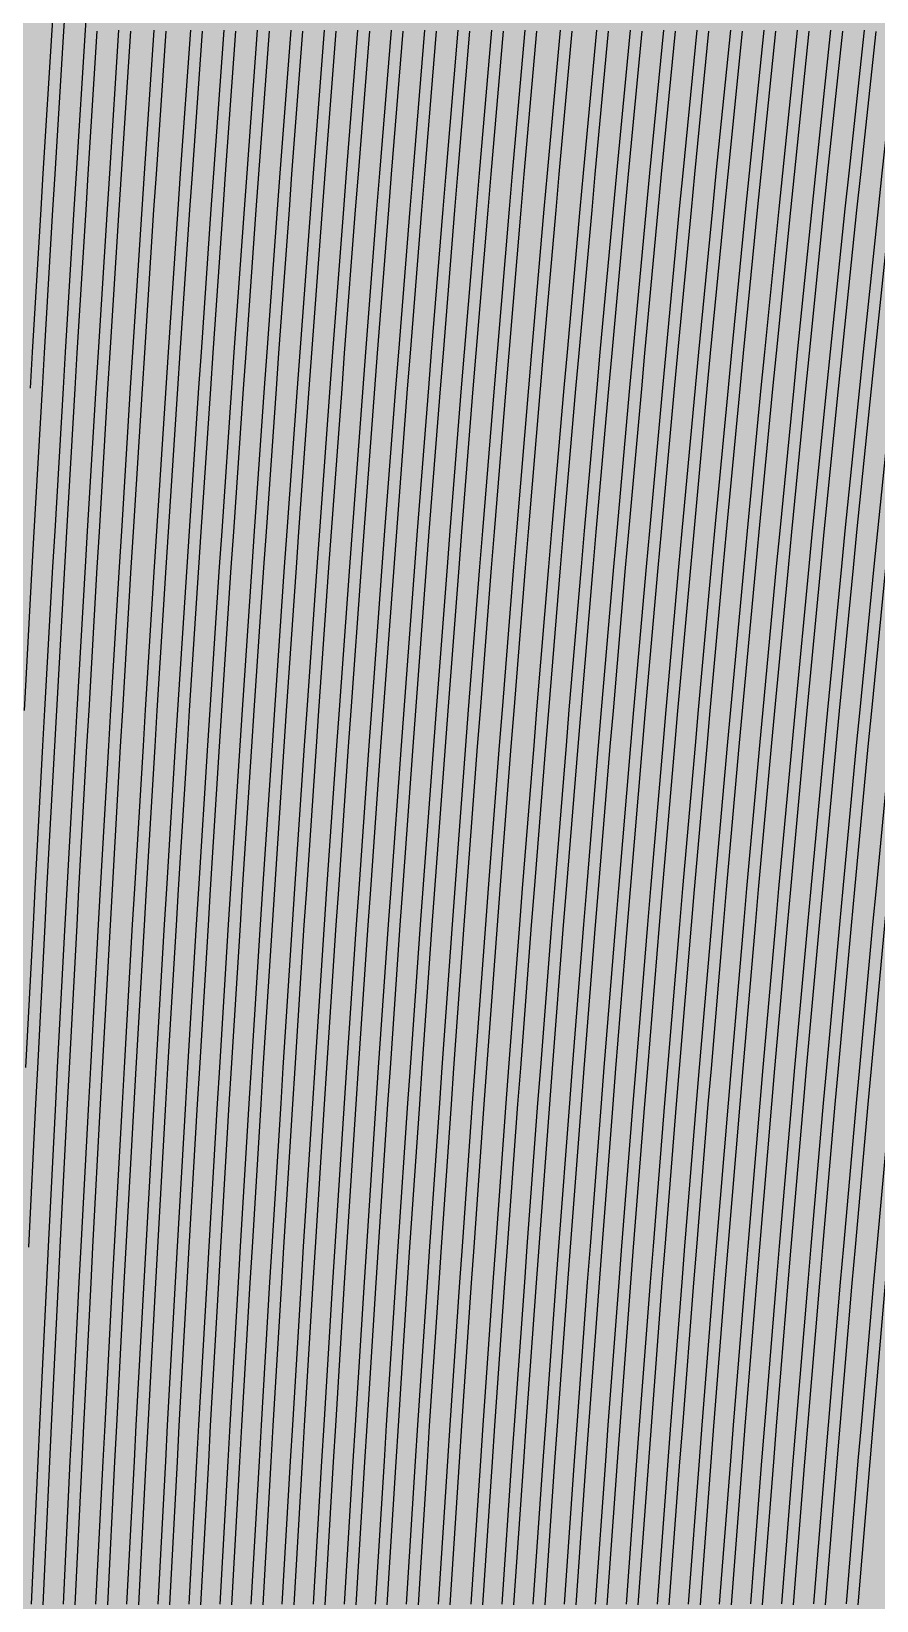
# Model space of a CAD drawing. Header units: metres. Extents: x -7220 to 10980, y -29667 to 1833.
# Drawn here: x 2067.7 to 2215.5, y -16985 to -16710.8 of the extents above; entities that cross this region are included whole.
import ezdxf

# ---------------------------------------------------------------- set-up
doc = ezdxf.new("R2010")
doc.units = ezdxf.units.M
doc.layers.add('Metal1', color=4, linetype='CONTINUOUS')
doc.layers.add('Polyimide', color=7, linetype='CONTINUOUS')

msp = doc.modelspace()

# ---------------------------------------------------------------- hatches: boundary and pattern name
at = {"layer": 'Polyimide'}
msp.add_hatch(color=7, dxfattribs=at).paths.add_polyline_path([(4099.45, -13861.55), (4142.64, -14152.77), (4214.18, -14438.35), (4313.36, -14715.55), (4439.24, -14981.69), (4590.59, -15234.21), (4765.97, -15470.68), (4963.68, -15688.82), (5181.82, -15886.53), (5418.29, -16061.91), (5670.81, -16213.26), (5936.95, -16339.14), (6214.15, -16438.32), (6499.73, -16509.85), (6790.95, -16553.05), (7085, -16567.5), (9980.38, -16567.5), (10058.79, -16571.35), (10136.45, -16582.87), (10212.6, -16601.95), (10286.52, -16628.4), (10357.49, -16661.96), (10424.83, -16702.32), (10487.89, -16749.09), (10546.06, -16801.81), (10598.78, -16859.98), (10645.55, -16923.04), (10685.91, -16990.38), (10719.48, -17061.35), (10745.93, -17135.27), (10765, -17211.43), (10776.52, -17289.08), (10780.38, -17367.5), (10780.38, -21957.3), (10741.61, -22012.91), (10705.97, -22070.59), (10673.58, -22130.14), (10644.53, -22191.39), (10618.92, -22254.16), (10596.82, -22318.25), (10578.3, -22383.46), (10563.41, -22449.6), (10552.21, -22516.46), (10544.72, -22583.84), (10540.97, -22651.53), (10540.97, -22719.32), (10544.72, -22787.01), (10552.21, -22854.38), (10563.41, -22921.24), (10578.3, -22987.38), (10596.82, -23052.6), (10618.92, -23116.68), (10644.53, -23179.45), (10673.58, -23240.71), (10705.97, -23300.26), (10741.61, -23357.93), (10780.38, -23413.54), (10780.38, -28667.5), (10776.52, -28745.91), (10765, -28823.57), (10745.93, -28899.73), (10719.48, -28973.65), (10685.91, -29044.62), (10645.55, -29111.96), (10598.78, -29175.01), (10546.06, -29233.19), (10487.89, -29285.91), (10424.83, -29332.68), (10357.49, -29373.04), (10286.52, -29406.6), (10212.6, -29433.05), (10136.45, -29452.13), (10058.79, -29463.65), (9980.38, -29467.5), (-6219.63, -29467.5), (-6298.04, -29463.65), (-6375.7, -29452.13), (-6451.85, -29433.05), (-6525.77, -29406.6), (-6596.74, -29373.04), (-6664.08, -29332.68), (-6727.14, -29285.91), (-6785.31, -29233.19), (-6838.03, -29175.01), (-6884.8, -29111.96), (-6925.16, -29044.62), (-6958.73, -28973.65), (-6985.18, -28899.73), (-7004.25, -28823.57), (-7015.77, -28745.91), (-7019.63, -28667.5), (-7019.63, -23426.32), (-6979.36, -23370.07), (-6942.33, -23311.63), (-6908.66, -23251.2), (-6878.45, -23188.96), (-6851.81, -23125.12), (-6828.81, -23059.88), (-6809.53, -22993.44), (-6794.04, -22926.02), (-6782.37, -22857.83), (-6774.57, -22789.09), (-6770.67, -22720.02), (-6770.67, -22650.84), (-6774.57, -22581.77), (-6782.37, -22513.03), (-6794.04, -22444.84), (-6809.53, -22377.42), (-6828.81, -22310.98), (-6851.81, -22245.74), (-6878.45, -22181.89), (-6908.66, -22119.66), (-6942.33, -22059.22), (-6979.36, -22000.79), (-7019.63, -21944.54), (-7019.63, -17367.5), (-7015.77, -17289.08), (-7004.25, -17211.43), (-6985.18, -17135.27), (-6958.73, -17061.35), (-6925.16, -16990.38), (-6884.8, -16923.04), (-6838.03, -16859.98), (-6785.31, -16801.81), (-6727.14, -16749.09), (-6664.08, -16702.32), (-6596.74, -16661.96), (-6525.77, -16628.4), (-6451.85, -16601.95), (-6375.7, -16582.87), (-6298.04, -16571.35), (-6219.63, -16567.5), (-3314, -16567.5), (-3019.95, -16553.05), (-2728.73, -16509.85), (-2443.15, -16438.32), (-2165.95, -16339.14), (-1899.81, -16213.26), (-1647.29, -16061.91), (-1410.82, -15886.53), (-1192.68, -15688.82), (-994.97, -15470.68), (-819.59, -15234.21), (-668.24, -14981.69), (-542.36, -14715.55), (-443.18, -14438.35), (-371.64, -14152.77), (-328.45, -13861.55), (-314, -13567.5), (-314, -13373.48), (-317.45, -13328.11), (-327.72, -13283.78), (-344.58, -13241.52), (-367.63, -13202.3), (-396.35, -13167.01), (-430.08, -13136.47), (-468.03, -13111.38), (-509.35, -13092.32), (-509.35, -13092.32), (-578.18, -13061.27), (-642.2, -13021.24), (-700.26, -12972.96), (-751.3, -12917.31), (-794.39, -12855.3), (-828.74, -12788.06), (-853.73, -12716.8), (-868.91, -12642.84), (-874, -12567.5), (-868.91, -12492.16), (-853.73, -12418.19), (-828.74, -12346.94), (-794.39, -12279.7), (-751.3, -12217.69), (-700.26, -12162.04), (-642.2, -12113.76), (-578.18, -12073.73), (-509.35, -12042.68), (-509.35, -12042.68), (-468.03, -12023.62), (-430.08, -11998.53), (-396.35, -11967.99), (-367.63, -11932.7), (-344.58, -11893.47), (-327.72, -11851.21), (-317.45, -11806.89), (-314, -11761.52), (-314, -11074.31), (-317.45, -11028.94), (-327.72, -10984.62), (-344.58, -10942.36), (-367.63, -10903.13), (-396.35, -10867.84), (-430.08, -10837.3), (-468.03, -10812.21), (-509.35, -10793.16), (-509.35, -10793.16), (-578.18, -10762.1), (-642.2, -10722.07), (-700.26, -10673.8), (-751.3, -10618.15), (-794.39, -10556.13), (-828.74, -10488.89), (-853.73, -10417.64), (-868.91, -10343.67), (-874, -10268.33), (-868.91, -10192.99), (-853.73, -10119.03), (-828.74, -10047.77), (-794.39, -9980.53), (-751.3, -9918.52), (-700.26, -9862.87), (-642.2, -9814.59), (-578.18, -9774.56), (-509.35, -9743.51), (-509.35, -9743.51), (-468.03, -9724.45), (-430.08, -9699.36), (-396.35, -9668.82), (-367.63, -9633.53), (-344.58, -9594.31), (-327.72, -9552.05), (-317.45, -9507.72), (-314, -9462.35), (-314, -8775.14), (-317.45, -8729.78), (-327.72, -8685.45), (-344.58, -8643.19), (-367.63, -8603.96), (-396.35, -8568.68), (-430.08, -8538.14), (-468.03, -8513.05), (-509.35, -8493.99), (-509.35, -8493.99), (-578.18, -8462.94), (-642.2, -8422.91), (-700.26, -8374.63), (-751.3, -8318.98), (-794.39, -8256.97), (-828.74, -8189.73), (-853.73, -8118.47), (-868.91, -8044.5), (-874, -7969.17), (-868.91, -7893.83), (-853.73, -7819.86), (-828.74, -7748.61), (-794.39, -7681.36), (-751.3, -7619.35), (-700.26, -7563.7), (-642.2, -7515.42), (-578.18, -7475.4), (-509.35, -7444.34), (-509.35, -7444.34), (-468.03, -7425.28), (-430.08, -7400.2), (-396.35, -7369.66), (-367.63, -7334.37), (-344.58, -7295.14), (-327.72, -7252.88), (-317.45, -7208.56), (-314, -7163.19), (-314, -6475.98), (-317.45, -6430.61), (-327.72, -6386.29), (-344.58, -6344.02), (-367.63, -6304.8), (-396.35, -6269.51), (-430.08, -6238.97), (-468.03, -6213.88), (-509.35, -6194.82), (-509.35, -6194.82), (-578.18, -6163.77), (-642.2, -6123.74), (-700.26, -6075.46), (-751.3, -6019.81), (-794.39, -5957.8), (-828.74, -5890.56), (-853.73, -5819.31), (-868.91, -5745.34), (-874, -5670), (-868.91, -5594.66), (-853.73, -5520.69), (-828.74, -5449.44), (-794.39, -5382.2), (-751.3, -5320.19), (-700.26, -5264.54), (-642.2, -5216.26), (-578.18, -5176.23), (-509.35, -5145.18), (-509.35, -5145.18), (-468.03, -5126.12), (-430.08, -5101.03), (-396.35, -5070.49), (-367.63, -5035.2), (-344.58, -4995.98), (-327.72, -4953.71), (-317.45, -4909.39), (-314, -4864.02), (-314, 380), (-314, 1532.5), (-269, 1532.5), (-268.78, 1525.63), (-268.1, 1518.79), (-266.98, 1512.02), (-265.42, 1505.32), (-263.43, 1498.75), (-261.01, 1492.32), (-258.17, 1486.06), (-254.93, 1480), (-251.3, 1474.17), (-247.3, 1468.58), (-242.94, 1463.27), (-238.25, 1458.25), (-233.23, 1453.56), (-227.92, 1449.2), (-222.33, 1445.2), (-216.5, 1441.57), (-210.44, 1438.33), (-204.18, 1435.49), (-197.75, 1433.07), (-191.18, 1431.08), (-184.48, 1429.52), (-177.71, 1428.4), (-170.87, 1427.72), (-164, 1427.5), (-157.13, 1427.72), (-150.29, 1428.4), (-143.52, 1429.52), (-136.82, 1431.08), (-130.25, 1433.07), (-123.82, 1435.49), (-117.56, 1438.33), (-111.5, 1441.57), (-105.67, 1445.2), (-100.08, 1449.2), (-94.77, 1453.56), (-89.75, 1458.25), (-85.06, 1463.27), (-80.7, 1468.58), (-76.7, 1474.17), (-73.07, 1480), (-69.83, 1486.06), (-66.99, 1492.32), (-64.57, 1498.75), (-62.58, 1505.32), (-61.02, 1512.02), (-59.9, 1518.79), (-59.22, 1525.63), (-59, 1532.5), (1786, 1532.5), (3835, 1532.5), (3835.21, 1539.04), (3835.86, 1545.55), (3836.92, 1552.01), (3838.41, 1558.38), (3840.31, 1564.64), (3842.61, 1570.77), (3845.31, 1576.73), (3848.4, 1582.5), (3851.85, 1588.06), (3855.66, 1593.38), (3859.82, 1598.43), (3864.29, 1603.21), (3869.07, 1607.68), (3874.12, 1611.84), (3879.44, 1615.65), (3885, 1619.1), (3890.77, 1622.19), (3896.73, 1624.89), (3902.86, 1627.19), (3909.12, 1629.09), (3915.49, 1630.58), (3921.95, 1631.64), (3928.46, 1632.29), (3935, 1632.5), (3941.54, 1632.29), (3948.05, 1631.64), (3954.51, 1630.58), (3960.88, 1629.09), (3967.14, 1627.19), (3973.27, 1624.89), (3979.23, 1622.19), (3985, 1619.1), (3990.56, 1615.65), (3995.88, 1611.84), (4000.93, 1607.68), (4005.71, 1603.21), (4010.18, 1598.43), (4014.34, 1593.38), (4018.15, 1588.06), (4021.6, 1582.5), (4024.69, 1576.73), (4027.39, 1570.77), (4029.69, 1564.64), (4031.59, 1558.38), (4033.08, 1552.01), (4034.14, 1545.55), (4034.79, 1539.04), (4035, 1532.5), (4085, 1532.5), (4085, 380), (4085, 330), (4085, -4864.02), (4088.45, -4909.39), (4098.72, -4953.71), (4115.58, -4995.98), (4138.63, -5035.2), (4167.35, -5070.49), (4201.08, -5101.03), (4239.03, -5126.12), (4280.35, -5145.18), (4280.35, -5145.18), (4349.18, -5176.23), (4413.2, -5216.26), (4471.26, -5264.54), (4522.3, -5320.19), (4565.39, -5382.2), (4599.74, -5449.44), (4624.73, -5520.69), (4639.91, -5594.66), (4645, -5670), (4639.91, -5745.34), (4624.73, -5819.31), (4599.74, -5890.56), (4565.39, -5957.8), (4522.3, -6019.81), (4471.26, -6075.46), (4413.2, -6123.74), (4349.18, -6163.77), (4280.35, -6194.82), (4239.03, -6213.88), (4201.08, -6238.97), (4167.35, -6269.51), (4138.63, -6304.8), (4115.58, -6344.02), (4098.72, -6386.29), (4088.45, -6430.61), (4085, -6475.98), (4085, -13567.5), (4099.45, -13861.55)])

# ---------------------------------------------------------------- linework, layer by layer
at = {"layer": 'Metal1'}
for points in [[(2086.36, -16523.36), (2084.47, -16548.34), (2084, -16554.59), (2082.17, -16579.58), (2081.72, -16585.83), (2079.94, -16610.82), (2079.51, -16617.07), (2077.79, -16642.06), (2077.37, -16648.31), (2075.72, -16673.3), (2075.31, -16679.55), (2073.72, -16704.54), (2073.33, -16710.79), (2071.79, -16735.78), (2071.41, -16742.02), (2069.93, -16767.01), (2069.57, -16773.26), (2068.14, -16798.25), (2067.79, -16804.5), (2066.42, -16829.49)], [(2066.75, -16891.87), (2068.05, -16866.88), (2068.38, -16860.62), (2069.73, -16835.63), (2070.07, -16829.38), (2071.48, -16804.39), (2071.84, -16798.14), (2073.31, -16773.15), (2073.68, -16766.9), (2075.21, -16741.9), (2075.59, -16735.65), (2077.18, -16710.66), (2077.58, -16704.41), (2079.22, -16679.42), (2079.64, -16673.17), (2081.34, -16648.17), (2081.77, -16641.92), (2083.54, -16616.93), (2083.98, -16610.68), (2085.81, -16585.69), (2086.27, -16579.44), (2088.16, -16554.44), (2088.64, -16548.19), (2090.59, -16523.2)], [(2067.57, -16773.15), (2067.93, -16766.9), (2069.41, -16741.9), (2069.79, -16735.65), (2071.33, -16710.66), (2071.72, -16704.41), (2073.32, -16679.42), (2073.72, -16673.17), (2075.38, -16648.18), (2075.8, -16641.92), (2077.51, -16616.93), (2077.95, -16610.68), (2079.72, -16585.69), (2080.17, -16579.44), (2082.01, -16554.45), (2082.47, -16548.19), (2084.37, -16523.2)], [(2240.29, -16704.59), (2239.55, -16710.84), (2236.64, -16735.83), (2235.93, -16742.08), (2233.13, -16767.07), (2232.44, -16773.32), (2229.75, -16798.3), (2229.09, -16804.55), (2226.5, -16829.54), (2225.87, -16835.79), (2223.38, -16860.78), (2222.77, -16867.03), (2220.39, -16892.01), (2219.81, -16898.26), (2217.52, -16923.25), (2216.97, -16929.5), (2214.78, -16954.49), (2214.25, -16960.74), (2212.17, -16985.72)], [(2079.17, -16710.79), (2077.59, -16735.78), (2077.2, -16742.03), (2075.68, -16767.02), (2075.31, -16773.26), (2073.84, -16798.25), (2073.48, -16804.5), (2072.07, -16829.49), (2071.73, -16835.74), (2070.37, -16860.73), (2070.04, -16866.98), (2068.75, -16891.97), (2068.43, -16898.22), (2067.19, -16923.21)], [(2067.7, -16985.6), (2068.87, -16960.6), (2069.17, -16954.35), (2070.39, -16929.36), (2070.7, -16923.11), (2071.98, -16898.12), (2072.3, -16891.87), (2073.64, -16866.87), (2073.98, -16860.62), (2075.37, -16835.63), (2075.72, -16829.38), (2077.17, -16804.39), (2077.54, -16798.14), (2079.05, -16773.14), (2079.43, -16766.89), (2081, -16741.9), (2081.4, -16735.65), (2083.02, -16710.66)], [(2085.02, -16710.79), (2083.39, -16735.78), (2082.99, -16742.03), (2081.43, -16767.02), (2081.04, -16773.27), (2079.54, -16798.26), (2079.17, -16804.5), (2077.72, -16829.49), (2077.36, -16835.74), (2075.97, -16860.73), (2075.63, -16866.98), (2074.3, -16891.97), (2073.97, -16898.22), (2072.7, -16923.21), (2072.39, -16929.46), (2071.17, -16954.45), (2070.87, -16960.7), (2069.7, -16985.69)], [(2073.3, -16985.59), (2074.5, -16960.6), (2074.81, -16954.35), (2076.08, -16929.36), (2076.4, -16923.11), (2077.73, -16898.12), (2078.07, -16891.86), (2079.45, -16866.87), (2079.8, -16860.62), (2081.24, -16835.63), (2081.61, -16829.38), (2083.12, -16804.39), (2083.5, -16798.13), (2085.06, -16773.14), (2085.46, -16766.89), (2087.08, -16741.9), (2087.5, -16735.65), (2089.19, -16710.66)], [(2091.18, -16710.79), (2089.49, -16735.78), (2089.08, -16742.03), (2087.46, -16767.02), (2087.06, -16773.27), (2085.49, -16798.26), (2085.11, -16804.51), (2083.61, -16829.5), (2083.24, -16835.75), (2081.8, -16860.74), (2081.45, -16866.98), (2080.06, -16891.97), (2079.73, -16898.22), (2078.4, -16923.21), (2078.08, -16929.46), (2076.81, -16954.45), (2076.5, -16960.7), (2075.29, -16985.69)], [(2078.99, -16985.59), (2080.25, -16960.6), (2080.58, -16954.35), (2081.9, -16929.36), (2082.23, -16923.11), (2083.62, -16898.11), (2083.97, -16891.86), (2085.41, -16866.87), (2085.78, -16860.62), (2087.28, -16835.63), (2087.67, -16829.38), (2089.23, -16804.38), (2089.63, -16798.13), (2091.26, -16773.14), (2091.68, -16766.89), (2093.37, -16741.9), (2093.8, -16735.65), (2095.56, -16710.65)], [(2097.56, -16710.8), (2095.8, -16735.78), (2095.37, -16742.03), (2093.67, -16767.02), (2093.26, -16773.27), (2091.63, -16798.26), (2091.23, -16804.51), (2089.66, -16829.5), (2089.28, -16835.75), (2087.77, -16860.74), (2087.41, -16866.99), (2085.97, -16891.98), (2085.61, -16898.22), (2084.23, -16923.21), (2083.89, -16929.46), (2082.57, -16954.45), (2082.25, -16960.7), (2080.99, -16985.69)], [(2084.42, -16985.59), (2085.72, -16960.6), (2086.05, -16954.35), (2087.4, -16929.36), (2087.75, -16923.1), (2089.16, -16898.11), (2089.52, -16891.86), (2091, -16866.87), (2091.38, -16860.62), (2092.92, -16835.63), (2093.31, -16829.37), (2094.92, -16804.38), (2095.33, -16798.13), (2097, -16773.14), (2097.43, -16766.89), (2099.16, -16741.9), (2099.6, -16735.64), (2101.41, -16710.65)], [(2103.4, -16710.8), (2101.6, -16735.79), (2101.16, -16742.04), (2099.42, -16767.02), (2098.99, -16773.27), (2097.32, -16798.26), (2096.92, -16804.51), (2095.31, -16829.5), (2094.92, -16835.75), (2093.38, -16860.74), (2093, -16866.99), (2091.52, -16891.98), (2091.16, -16898.23), (2089.74, -16923.22), (2089.4, -16929.46), (2088.04, -16954.45), (2087.71, -16960.7), (2086.42, -16985.69)], [(2089.85, -16985.59), (2091.18, -16960.6), (2091.52, -16954.35), (2092.9, -16929.35), (2093.26, -16923.1), (2094.71, -16898.11), (2095.08, -16891.86), (2096.59, -16866.87), (2096.98, -16860.62), (2098.56, -16835.62), (2098.96, -16829.37), (2100.61, -16804.38), (2101.03, -16798.13), (2102.74, -16773.14), (2103.17, -16766.89), (2104.95, -16741.89), (2105.41, -16735.64), (2107.25, -16710.65)], [(2109.25, -16710.8), (2107.4, -16735.79), (2106.95, -16742.04), (2105.17, -16767.03), (2104.73, -16773.28), (2103.02, -16798.26), (2102.6, -16804.51), (2100.96, -16829.5), (2100.55, -16835.75), (2098.98, -16860.74), (2098.59, -16866.99), (2097.07, -16891.98), (2096.7, -16898.23), (2095.25, -16923.22), (2094.9, -16929.47), (2093.51, -16954.46), (2093.17, -16960.7), (2091.85, -16985.69)], [(2095.28, -16985.59), (2096.64, -16960.6), (2096.99, -16954.35), (2098.41, -16929.35), (2098.77, -16923.1), (2100.25, -16898.11), (2100.63, -16891.86), (2102.18, -16866.87), (2102.58, -16860.61), (2104.2, -16835.62), (2104.61, -16829.37), (2106.29, -16804.38), (2106.72, -16798.13), (2108.48, -16773.14), (2108.92, -16766.88), (2110.74, -16741.89), (2111.21, -16735.64), (2113.1, -16710.65)], [(2115.09, -16710.8), (2113.2, -16735.79), (2112.74, -16742.04), (2110.92, -16767.03), (2110.47, -16773.28), (2108.72, -16798.27), (2108.29, -16804.51), (2106.6, -16829.5), (2106.19, -16835.75), (2104.58, -16860.74), (2104.18, -16866.99), (2102.63, -16891.98), (2102.25, -16898.23), (2100.77, -16923.22), (2100.4, -16929.47), (2098.98, -16954.46), (2098.64, -16960.71), (2097.28, -16985.7)], [(2100.71, -16985.59), (2102.1, -16960.6), (2102.46, -16954.34), (2103.91, -16929.35), (2104.28, -16923.1), (2105.8, -16898.11), (2106.19, -16891.86), (2107.77, -16866.86), (2108.18, -16860.61), (2109.83, -16835.62), (2110.26, -16829.37), (2111.98, -16804.38), (2112.42, -16798.13), (2114.21, -16773.13), (2114.67, -16766.88), (2116.54, -16741.89), (2117.01, -16735.64), (2118.95, -16710.65)], [(2120.94, -16710.8), (2119, -16735.79), (2118.53, -16742.04), (2116.67, -16767.03), (2116.21, -16773.28), (2114.42, -16798.27), (2113.98, -16804.52), (2112.25, -16829.51), (2111.83, -16835.75), (2110.18, -16860.74), (2109.77, -16866.99), (2108.18, -16891.98), (2107.8, -16898.23), (2106.28, -16923.22), (2105.91, -16929.47), (2104.45, -16954.46), (2104.1, -16960.71), (2102.71, -16985.7)], [(2106.14, -16985.59), (2107.56, -16960.59), (2107.93, -16954.34), (2109.41, -16929.35), (2109.79, -16923.1), (2111.35, -16898.11), (2111.74, -16891.86), (2113.37, -16866.86), (2113.78, -16860.61), (2115.47, -16835.62), (2115.91, -16829.37), (2117.67, -16804.38), (2118.12, -16798.12), (2119.95, -16773.13), (2120.42, -16766.88), (2122.33, -16741.89), (2122.81, -16735.64), (2124.79, -16710.65)], [(2126.79, -16710.8), (2124.81, -16735.79), (2124.32, -16742.04), (2122.41, -16767.03), (2121.95, -16773.28), (2120.11, -16798.27), (2119.66, -16804.52), (2117.9, -16829.51), (2117.47, -16835.76), (2115.78, -16860.75), (2115.36, -16866.99), (2113.74, -16891.98), (2113.34, -16898.23), (2111.79, -16923.22), (2111.41, -16929.47), (2109.92, -16954.46), (2109.56, -16960.71), (2108.14, -16985.7)], [(2111.57, -16985.58), (2113.02, -16960.59), (2113.4, -16954.34), (2114.91, -16929.35), (2115.3, -16923.1), (2116.89, -16898.11), (2117.3, -16891.85), (2118.96, -16866.86), (2119.38, -16860.61), (2121.11, -16835.62), (2121.55, -16829.37), (2123.36, -16804.37), (2123.82, -16798.12), (2125.69, -16773.13), (2126.17, -16766.88), (2128.12, -16741.89), (2128.61, -16735.63), (2130.64, -16710.64)], [(2132.63, -16710.81), (2130.61, -16735.79), (2130.11, -16742.04), (2128.16, -16767.03), (2127.68, -16773.28), (2125.81, -16798.27), (2125.35, -16804.52), (2123.55, -16829.51), (2123.11, -16835.76), (2121.38, -16860.75), (2120.95, -16867), (2119.29, -16891.98), (2118.89, -16898.23), (2117.3, -16923.22), (2116.91, -16929.47), (2115.39, -16954.46), (2115.02, -16960.71), (2113.57, -16985.7)], [(2117, -16985.58), (2118.49, -16960.59), (2118.87, -16954.34), (2120.42, -16929.35), (2120.81, -16923.1), (2122.44, -16898.1), (2122.85, -16891.85), (2124.55, -16866.86), (2124.98, -16860.61), (2126.75, -16835.62), (2127.2, -16829.36), (2129.04, -16804.37), (2129.51, -16798.12), (2131.43, -16773.13), (2131.92, -16766.88), (2133.91, -16741.89), (2134.42, -16735.63), (2136.48, -16710.64)], [(2138.48, -16710.81), (2136.41, -16735.8), (2135.9, -16742.05), (2133.91, -16767.03), (2133.42, -16773.28), (2131.51, -16798.27), (2131.04, -16804.52), (2129.2, -16829.51), (2128.74, -16835.76), (2126.98, -16860.75), (2126.54, -16867), (2124.85, -16891.99), (2124.43, -16898.24), (2122.81, -16923.22), (2122.41, -16929.47), (2120.86, -16954.46), (2120.48, -16960.71), (2119, -16985.7)], [(2122.43, -16985.58), (2123.95, -16960.59), (2124.34, -16954.34), (2125.92, -16929.35), (2126.33, -16923.09), (2127.98, -16898.1), (2128.41, -16891.85), (2130.14, -16866.86), (2130.58, -16860.61), (2132.39, -16835.62), (2132.85, -16829.36), (2134.73, -16804.37), (2135.21, -16798.12), (2137.17, -16773.13), (2137.67, -16766.88), (2139.7, -16741.88), (2140.22, -16735.63), (2142.33, -16710.64)], [(2144.32, -16710.81), (2142.21, -16735.8), (2141.69, -16742.05), (2139.66, -16767.04), (2139.16, -16773.29), (2137.2, -16798.27), (2136.72, -16804.52), (2134.84, -16829.51), (2134.38, -16835.76), (2132.58, -16860.75), (2132.13, -16867), (2130.4, -16891.99), (2129.98, -16898.24), (2128.32, -16923.23), (2127.92, -16929.47), (2126.33, -16954.46), (2125.94, -16960.71), (2124.43, -16985.7)], [(2127.86, -16985.58), (2129.41, -16960.59), (2129.81, -16954.34), (2131.42, -16929.35), (2131.84, -16923.09), (2133.53, -16898.1), (2133.96, -16891.85), (2135.73, -16866.86), (2136.18, -16860.61), (2138.03, -16835.61), (2138.5, -16829.36), (2140.42, -16804.37), (2140.91, -16798.12), (2142.9, -16773.13), (2143.41, -16766.87), (2145.49, -16741.88), (2146.02, -16735.63), (2148.18, -16710.64)], [(2150.17, -16710.81), (2148.01, -16735.8), (2147.48, -16742.05), (2145.41, -16767.04), (2144.9, -16773.29), (2142.9, -16798.28), (2142.41, -16804.53), (2140.49, -16829.51), (2140.02, -16835.76), (2138.18, -16860.75), (2137.73, -16867), (2135.96, -16891.99), (2135.53, -16898.24), (2133.83, -16923.23), (2133.42, -16929.48), (2131.8, -16954.47), (2131.41, -16960.71), (2129.86, -16985.7)], [(2133.29, -16985.58), (2134.87, -16960.59), (2135.27, -16954.34), (2136.93, -16929.34), (2137.35, -16923.09), (2139.08, -16898.1), (2139.52, -16891.85), (2141.32, -16866.86), (2141.78, -16860.6), (2143.66, -16835.61), (2144.14, -16829.36), (2146.1, -16804.37), (2146.6, -16798.12), (2148.64, -16773.12), (2149.16, -16766.87), (2151.28, -16741.88), (2151.82, -16735.63), (2154.02, -16710.64)], [(2156.01, -16710.81), (2153.81, -16735.8), (2153.27, -16742.05), (2151.16, -16767.04), (2150.64, -16773.29), (2148.6, -16798.28), (2148.1, -16804.53), (2146.14, -16829.51), (2145.66, -16835.76), (2143.78, -16860.75), (2143.32, -16867), (2141.51, -16891.99), (2141.07, -16898.24), (2139.34, -16923.23), (2138.92, -16929.48), (2137.27, -16954.47), (2136.87, -16960.72), (2135.29, -16985.7)], [(2138.89, -16985.58), (2140.51, -16960.59), (2140.92, -16954.33), (2142.62, -16929.34), (2143.05, -16923.09), (2144.83, -16898.1), (2145.28, -16891.85), (2147.13, -16866.85), (2147.61, -16860.6), (2149.54, -16835.61), (2150.04, -16829.36), (2152.05, -16804.37), (2152.56, -16798.11), (2154.66, -16773.12), (2155.19, -16766.87), (2157.37, -16741.88), (2157.93, -16735.63), (2160.19, -16710.63)], [(2162.18, -16710.82), (2159.92, -16735.8), (2159.36, -16742.05), (2157.18, -16767.04), (2156.65, -16773.29), (2154.56, -16798.28), (2154.04, -16804.53), (2152.03, -16829.52), (2151.54, -16835.77), (2149.6, -16860.75), (2149.13, -16867), (2147.28, -16891.99), (2146.82, -16898.24), (2145.05, -16923.23), (2144.61, -16929.48), (2142.92, -16954.47), (2142.5, -16960.72), (2140.88, -16985.71)], [(2144.58, -16985.58), (2146.26, -16960.58), (2146.68, -16954.33), (2148.44, -16929.34), (2148.88, -16923.09), (2150.71, -16898.1), (2151.18, -16891.84), (2153.1, -16866.85), (2153.58, -16860.6), (2155.58, -16835.61), (2156.09, -16829.36), (2158.17, -16804.36), (2158.7, -16798.11), (2160.86, -16773.12), (2161.41, -16766.87), (2163.66, -16741.88), (2164.23, -16735.62), (2166.56, -16710.63)], [(2168.55, -16710.82), (2166.22, -16735.81), (2165.65, -16742.06), (2163.4, -16767.04), (2162.85, -16773.29), (2160.69, -16798.28), (2160.16, -16804.53), (2158.08, -16829.52), (2157.57, -16835.77), (2155.58, -16860.76), (2155.09, -16867.01), (2153.18, -16891.99), (2152.71, -16898.24), (2150.88, -16923.23), (2150.43, -16929.48), (2148.68, -16954.47), (2148.25, -16960.72), (2146.58, -16985.71)], [(2150.01, -16985.57), (2151.72, -16960.58), (2152.15, -16954.33), (2153.94, -16929.34), (2154.4, -16923.09), (2156.26, -16898.1), (2156.74, -16891.84), (2158.69, -16866.85), (2159.18, -16860.6), (2161.22, -16835.61), (2161.74, -16829.35), (2163.85, -16804.36), (2164.39, -16798.11), (2166.6, -16773.12), (2167.16, -16766.87), (2169.45, -16741.87), (2170.03, -16735.62), (2172.41, -16710.63)], [(2174.4, -16710.82), (2172.02, -16735.81), (2171.44, -16742.06), (2169.15, -16767.05), (2168.59, -16773.3), (2166.39, -16798.28), (2165.85, -16804.53), (2163.73, -16829.52), (2163.21, -16835.77), (2161.18, -16860.76), (2160.68, -16867.01), (2158.73, -16892), (2158.26, -16898.25), (2156.39, -16923.23), (2155.93, -16929.48), (2154.15, -16954.47), (2153.71, -16960.72), (2152.01, -16985.71)], [(2155.44, -16985.57), (2157.18, -16960.58), (2157.62, -16954.33), (2159.44, -16929.34), (2159.91, -16923.09), (2161.81, -16898.09), (2162.29, -16891.84), (2164.28, -16866.85), (2164.79, -16860.6), (2166.86, -16835.61), (2167.38, -16829.35), (2169.54, -16804.36), (2170.09, -16798.11), (2172.33, -16773.12), (2172.91, -16766.86), (2175.24, -16741.87), (2175.83, -16735.62), (2178.25, -16710.63)], [(2180.24, -16710.82), (2177.82, -16735.81), (2177.23, -16742.06), (2174.9, -16767.05), (2174.33, -16773.3), (2172.08, -16798.29), (2171.53, -16804.54), (2169.38, -16829.52), (2168.85, -16835.77), (2166.78, -16860.76), (2166.27, -16867.01), (2164.29, -16892), (2163.8, -16898.25), (2161.9, -16923.24), (2161.44, -16929.48), (2159.62, -16954.47), (2159.17, -16960.72), (2157.44, -16985.71)], [(2160.87, -16985.57), (2162.64, -16960.58), (2163.09, -16954.33), (2164.94, -16929.34), (2165.42, -16923.08), (2167.35, -16898.09), (2167.85, -16891.84), (2169.87, -16866.85), (2170.39, -16860.6), (2172.49, -16835.6), (2173.03, -16829.35), (2175.23, -16804.36), (2175.79, -16798.11), (2178.07, -16773.12), (2178.65, -16766.86), (2181.03, -16741.87), (2181.63, -16735.62), (2184.1, -16710.63)], [(2186.09, -16710.83), (2183.63, -16735.81), (2183.02, -16742.06), (2180.65, -16767.05), (2180.06, -16773.3), (2177.78, -16798.29), (2177.22, -16804.54), (2175.02, -16829.52), (2174.49, -16835.77), (2172.38, -16860.76), (2171.86, -16867.01), (2169.84, -16892), (2169.35, -16898.25), (2167.41, -16923.24), (2166.94, -16929.49), (2165.09, -16954.47), (2164.64, -16960.72), (2162.87, -16985.71)], [(2166.3, -16985.57), (2168.1, -16960.58), (2168.56, -16954.33), (2170.45, -16929.34), (2170.93, -16923.08), (2172.9, -16898.09), (2173.4, -16891.84), (2175.46, -16866.85), (2175.99, -16860.59), (2178.13, -16835.6), (2178.68, -16829.35), (2180.91, -16804.36), (2181.49, -16798.1), (2183.81, -16773.11), (2184.4, -16766.86), (2186.82, -16741.87), (2187.44, -16735.62), (2189.95, -16710.63)], [(2191.94, -16710.83), (2189.43, -16735.81), (2188.81, -16742.06), (2186.39, -16767.05), (2185.8, -16773.3), (2183.48, -16798.29), (2182.91, -16804.54), (2180.67, -16829.53), (2180.12, -16835.78), (2177.98, -16860.76), (2177.45, -16867.01), (2175.4, -16892), (2174.89, -16898.25), (2172.92, -16923.24), (2172.44, -16929.49), (2170.56, -16954.48), (2170.1, -16960.72), (2168.3, -16985.71)], [(2171.73, -16985.57), (2173.56, -16960.58), (2174.03, -16954.33), (2175.95, -16929.33), (2176.44, -16923.08), (2178.45, -16898.09), (2178.96, -16891.84), (2181.05, -16866.85), (2181.59, -16860.59), (2183.77, -16835.6), (2184.33, -16829.35), (2186.6, -16804.36), (2187.18, -16798.1), (2189.55, -16773.11), (2190.15, -16766.86), (2192.61, -16741.87), (2193.24, -16735.61), (2195.79, -16710.62)], [(2197.78, -16710.83), (2195.23, -16735.82), (2194.6, -16742.07), (2192.14, -16767.05), (2191.54, -16773.3), (2189.17, -16798.29), (2188.59, -16804.54), (2186.32, -16829.53), (2185.76, -16835.78), (2183.58, -16860.76), (2183.04, -16867.01), (2180.95, -16892), (2180.44, -16898.25), (2178.43, -16923.24), (2177.94, -16929.49), (2176.03, -16954.48), (2175.56, -16960.73), (2173.73, -16985.71)], [(2177.16, -16985.57), (2179.03, -16960.58), (2179.5, -16954.32), (2181.45, -16929.33), (2181.95, -16923.08), (2183.99, -16898.09), (2184.51, -16891.84), (2186.64, -16866.84), (2187.19, -16860.59), (2189.41, -16835.6), (2189.98, -16829.35), (2192.29, -16804.36), (2192.88, -16798.1), (2195.29, -16773.11), (2195.9, -16766.86), (2198.4, -16741.87), (2199.04, -16735.61), (2201.64, -16710.62)], [(2203.63, -16710.83), (2201.03, -16735.82), (2200.39, -16742.07), (2197.89, -16767.05), (2197.28, -16773.31), (2194.87, -16798.29), (2194.28, -16804.54), (2191.97, -16829.53), (2191.4, -16835.78), (2189.18, -16860.77), (2188.64, -16867.02), (2186.51, -16892), (2185.98, -16898.25), (2183.95, -16923.24), (2183.45, -16929.49), (2181.5, -16954.48), (2181.02, -16960.73), (2179.16, -16985.72)], [(2182.59, -16985.57), (2184.49, -16960.58), (2184.97, -16954.32), (2186.96, -16929.33), (2187.46, -16923.08), (2189.54, -16898.09), (2190.07, -16891.83), (2192.23, -16866.84), (2192.79, -16860.59), (2195.05, -16835.6), (2195.62, -16829.34), (2197.98, -16804.35), (2198.58, -16798.1), (2201.02, -16773.11), (2201.65, -16766.86), (2204.19, -16741.87), (2204.84, -16735.61), (2207.48, -16710.62)], [(2209.47, -16710.83), (2206.83, -16735.82), (2206.18, -16742.07), (2203.64, -16767.06), (2203.02, -16773.31), (2200.57, -16798.29), (2199.97, -16804.54), (2197.61, -16829.53), (2197.04, -16835.78), (2194.78, -16860.77), (2194.23, -16867.02), (2192.06, -16892), (2191.53, -16898.25), (2189.46, -16923.24), (2188.95, -16929.49), (2186.97, -16954.48), (2186.48, -16960.73), (2184.59, -16985.72)], [(2188.02, -16985.57), (2189.95, -16960.58), (2190.44, -16954.32), (2192.46, -16929.33), (2192.98, -16923.08), (2195.08, -16898.09), (2195.62, -16891.83), (2197.83, -16866.84), (2198.39, -16860.59), (2200.68, -16835.6), (2201.27, -16829.34), (2203.66, -16804.35), (2204.27, -16798.1), (2206.76, -16773.11), (2207.4, -16766.85), (2209.98, -16741.86), (2210.64, -16735.61), (2213.33, -16710.62)], [(2215.32, -16710.84), (2212.63, -16735.82), (2211.97, -16742.07), (2209.39, -16767.06), (2208.75, -16773.31), (2206.26, -16798.29), (2205.65, -16804.55), (2203.26, -16829.53), (2202.68, -16835.78), (2200.38, -16860.77), (2199.82, -16867.02), (2197.62, -16892.01), (2197.08, -16898.26), (2194.97, -16923.24), (2194.45, -16929.49), (2192.44, -16954.48), (2191.94, -16960.73), (2190.02, -16985.72)], [(2193.45, -16985.56), (2195.41, -16960.57), (2195.91, -16954.32), (2197.96, -16929.33), (2198.49, -16923.08), (2200.63, -16898.09), (2201.18, -16891.83), (2203.42, -16866.84), (2203.99, -16860.59), (2206.32, -16835.6), (2206.92, -16829.34), (2209.35, -16804.35), (2209.97, -16798.1), (2212.5, -16773.11), (2213.15, -16766.85), (2215.78, -16741.86), (2216.45, -16735.61), (2219.18, -16710.62)], [(2221.17, -16710.84), (2218.44, -16735.82), (2217.77, -16742.07), (2215.14, -16767.06), (2214.49, -16773.31), (2211.96, -16798.3), (2211.34, -16804.55), (2208.91, -16829.53), (2208.31, -16835.78), (2205.98, -16860.77), (2205.41, -16867.02), (2203.17, -16892.01), (2202.62, -16898.26), (2200.48, -16923.24), (2199.96, -16929.49), (2197.91, -16954.48), (2197.41, -16960.73), (2195.45, -16985.72)], [(2198.88, -16985.56), (2200.87, -16960.57), (2201.38, -16954.32), (2203.47, -16929.33), (2204, -16923.07), (2206.18, -16898.08), (2206.73, -16891.83), (2209.01, -16866.84), (2209.59, -16860.58), (2211.96, -16835.59), (2212.57, -16829.34), (2215.04, -16804.35), (2215.67, -16798.1), (2218.24, -16773.11), (2218.9, -16766.85), (2221.57, -16741.86), (2222.25, -16735.61), (2225.02, -16710.62)], [(2227.01, -16710.84), (2224.24, -16735.82), (2223.56, -16742.08), (2220.88, -16767.06), (2220.23, -16773.31), (2217.66, -16798.3), (2217.03, -16804.55), (2214.56, -16829.53), (2213.95, -16835.79), (2211.58, -16860.77), (2211, -16867.02), (2208.73, -16892.01), (2208.17, -16898.26), (2205.99, -16923.25), (2205.46, -16929.5), (2203.38, -16954.48), (2202.87, -16960.73), (2200.88, -16985.72)], [(2204.48, -16985.56), (2206.51, -16960.57), (2207.03, -16954.32), (2209.16, -16929.33), (2209.7, -16923.07), (2211.93, -16898.08), (2212.5, -16891.83), (2214.82, -16866.84), (2215.41, -16860.58), (2217.84, -16835.59), (2218.46, -16829.34), (2220.98, -16804.35), (2221.63, -16798.09), (2224.25, -16773.1), (2224.92, -16766.85), (2227.66, -16741.86), (2228.35, -16735.6), (2231.19, -16710.61)], [(2233.17, -16710.84), (2230.34, -16735.83), (2229.64, -16742.08), (2226.91, -16767.06), (2226.24, -16773.31), (2223.62, -16798.3), (2222.97, -16804.55), (2220.45, -16829.54), (2219.83, -16835.79), (2217.41, -16860.77), (2216.81, -16867.02), (2214.49, -16892.01), (2213.92, -16898.26), (2211.69, -16923.25), (2211.15, -16929.5), (2209.02, -16954.49), (2208.5, -16960.74), (2206.47, -16985.72)], [(2210.18, -16985.56), (2212.26, -16960.57), (2212.79, -16954.32), (2214.97, -16929.32), (2215.53, -16923.07), (2217.81, -16898.08), (2218.4, -16891.83), (2220.78, -16866.84), (2221.39, -16860.58), (2223.88, -16835.59), (2224.51, -16829.34), (2227.1, -16804.35), (2227.76, -16798.09), (2230.45, -16773.1), (2231.14, -16766.85), (2233.94, -16741.86), (2234.66, -16735.6), (2237.56, -16710.61)]]:
    msp.add_lwpolyline(points, dxfattribs=at)

doc.saveas('drawing.dxf')
